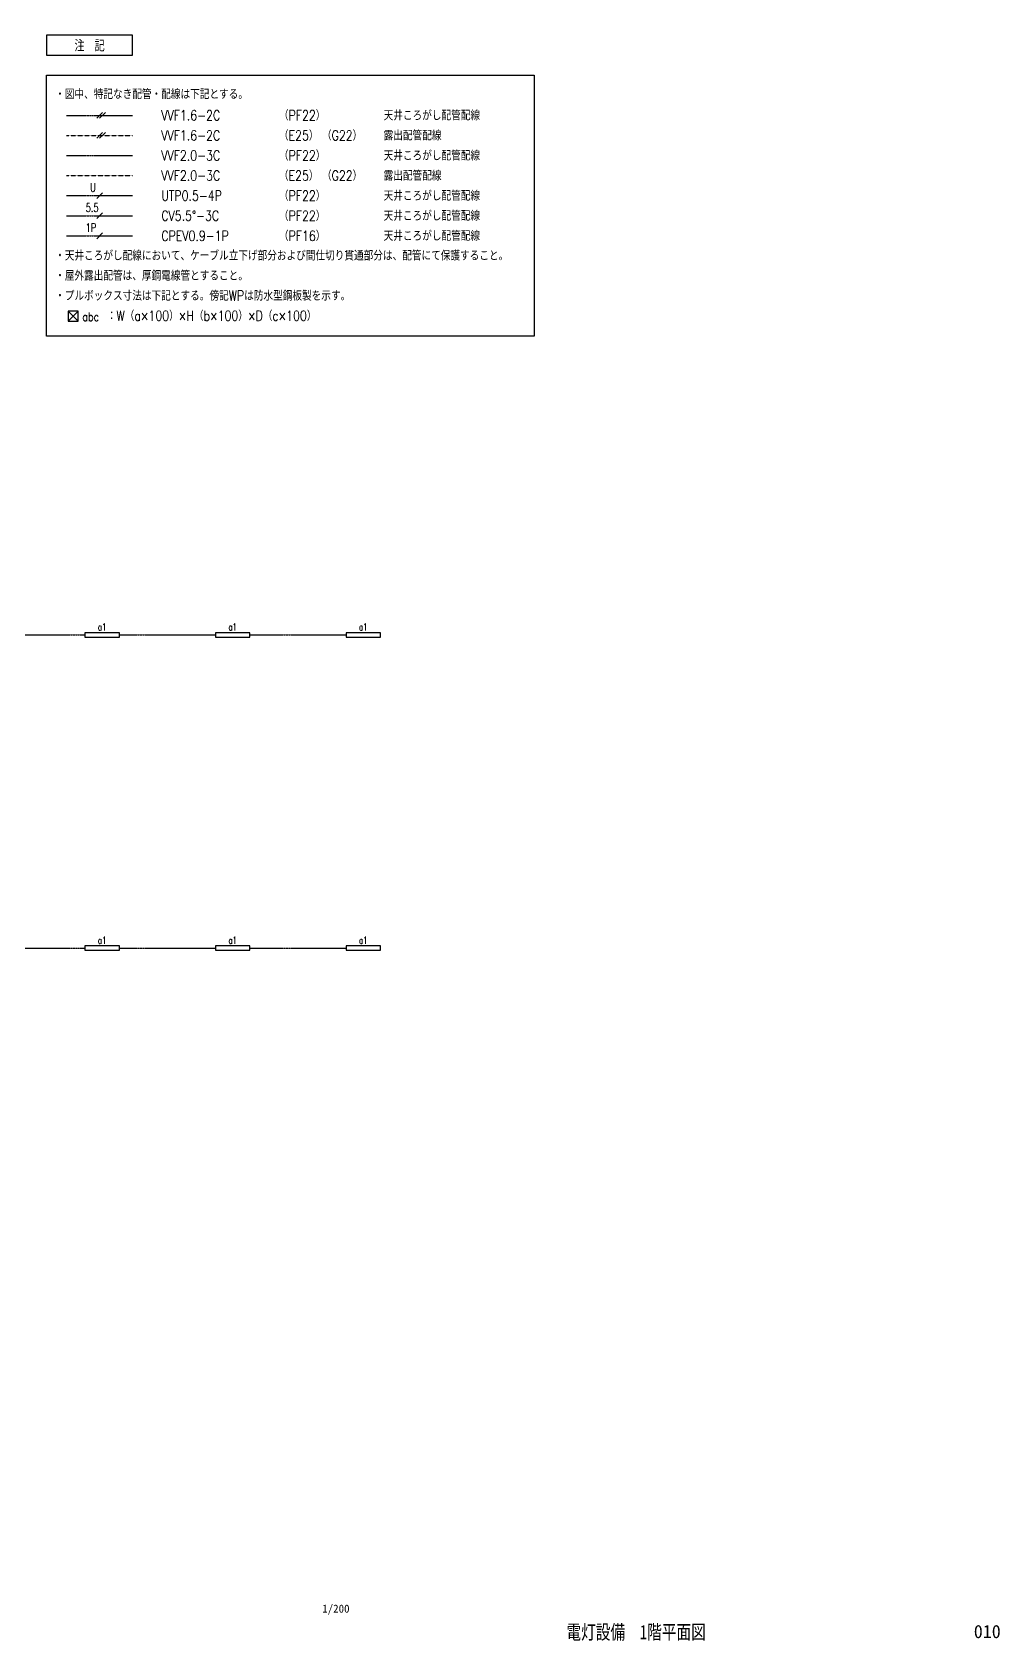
# Model space of a CAD drawing. Header units: millimetres. Extents: x 3999 to 176614, y 1464 to 57550.
# Drawn here: x 48787 to 82511, y 1464 to 57550 of the extents above; entities that cross this region are included whole.
import ezdxf
from ezdxf.enums import TextEntityAlignment as Align

# ---------------------------------------------------------------- set-up
doc = ezdxf.new("R2010")
doc.units = ezdxf.units.MM
doc.header["$LTSCALE"] = 0.2
doc.set_wipeout_variables(frame=1)
doc.linetypes.add('CENTER', pattern=[50.8, 31.75, -6.35, 6.35, -6.35])
doc.linetypes.add('DASHED', pattern=[19.05, 12.7, -6.35])
for name, color, linetype in [('1_シンボル', 2, 'Continuous'), ('1_乗数', 3, 'Continuous'), ('1_文字', 3, 'Continuous'), ('1_枠', 7, 'Continuous'), ('1_配線_3', 1, 'DASHED'), ('1_配線_4', 1, 'CENTER'), ('枠内記述', 3, 'Continuous')]:
    doc.layers.add(name, color=color, linetype=linetype)
doc.layers.add('kakure', color=170, linetype='Continuous', plot=False)
doc.styles.add('L', font='simplex.shx', dxfattribs={"width": 0.8, "bigfont": 'extfont2.shx'})
doc.styles.get("Standard").update_dxf_attribs({"font": 'simplex.shx', "width": 0.8, "bigfont": 'extfont2.shx'})
doc.styles.add('ゴシック', font='MS Gothic.ttf', dxfattribs={"height": 4})

# ---------------------------------------------------------------- blocks, each defined once
blk = doc.blocks.new('BO4-2')
at = {"color": 0, "linetype": 'ByBlock', "lineweight": -2}
for p, q in [((-150, 150), (150, -150)), ((150, 150), (-150, -150))]:
    blk.add_line(p, q, dxfattribs=at)
blk.add_lwpolyline([(-150, -150), (150, -150), (150, 150), (-150, 150)], close=True, dxfattribs=at)
blk = doc.blocks.new('L-40WX1B')
at = {"color": 0, "linetype": 'ByBlock'}
blk.add_lwpolyline([(-600, -75), (600, -75), (600, 75), (-600, 75)], close=True, dxfattribs=at)
blk = doc.blocks.new('a1')
at = {"layer": '1_シンボル', "linetype": 'Continuous', "lineweight": -3}
blk.add_blockref('L-40WX1B', (0, 0), dxfattribs=at)
at = {"layer": 'kakure', "width": 0.7}
blk.add_text('a1', height=250, dxfattribs=at).set_placement((0, 275), align=Align.MIDDLE)

msp = doc.modelspace()

# ---------------------------------------------------------------- linework, layer by layer
at = {"layer": '1_配線_4'}
for p, q in [((47274, 36535), (50624, 36535)), ((51824, 36535), (55174, 36535)), ((56374, 36535), (59724, 36535)), ((47274, 25615), (50624, 25615)), ((51824, 25615), (55174, 25615)), ((56374, 25615), (59724, 25615))]:
    msp.add_line(p, q, dxfattribs=at)

# ---------------------------------------------------------------- block references
at = {"layer": '1_シンボル'}
for p in [(51224, 36535), (55774, 36535), (60324, 36535), (51224, 25615), (55774, 25615), (60324, 25615)]:
    msp.add_blockref('a1', p, dxfattribs=at)

# ---------------------------------------------------------------- texts
at = {"layer": '枠内記述', "linetype": 'ByBlock', "lineweight": -2, "style": 'ゴシック'}
msp.add_text('1/200', height=280, dxfattribs=at).set_placement((58895, 2447))
at = {"layer": '枠内記述', "linetype": 'ByBlock', "lineweight": -2, "style": 'ゴシック', "width": 0.75}
msp.add_text('電灯設備\u30001階平面図', height=500, dxfattribs=at).set_placement((69835, 1769), align=Align.MIDDLE_CENTER)
at = {"layer": '枠内記述', "style": 'ゴシック'}
msp.add_text('010', height=460, dxfattribs=at).set_placement((81605, 1558))

# ---------------------------------------------------------------- wipeouts: each hides what was drawn before it
msp.add_wipeout([(48387, 41950), (30215, 41950), (30215, 57550), (66386, 57550), (66386, 46850), (48387, 46850)])

# ---------------------------------------------------------------- next in the draw order: linework, layer by layer
at = {"layer": '1_乗数', "linetype": 'Continuous', "lineweight": -3}
for p, q in [((51237, 54750), (51036, 54550)), ((51337, 54750), (51136, 54550)), ((51237, 54050), (51036, 53850)), ((51337, 54050), (51136, 53850)), ((51237, 51950), (51036, 51750)), ((51237, 51250), (51036, 51050)), ((51237, 50550), (51036, 50350))]:
    msp.add_line(p, q, dxfattribs=at)
at = {"layer": '1_枠', "color": 2, "lineweight": -3}
for points in [[(49287, 56750), (52286, 56750), (52286, 57450), (49287, 57450)], [(66286, 46950), (49287, 46950), (49287, 56050), (66286, 56050)]]:
    msp.add_lwpolyline(points, close=True, dxfattribs=at)
at = {"layer": '1_配線_3', "lineweight": -3}
for p, q in [((49987, 53950), (52286, 53950)), ((49987, 52550), (52286, 52550))]:
    msp.add_line(p, q, dxfattribs=at)
at = {"layer": '1_配線_4', "lineweight": -3}
for p, q in [((49987, 54650), (52286, 54650)), ((49987, 53250), (52286, 53250)), ((49987, 51850), (52286, 51850)), ((49987, 51150), (52286, 51150)), ((49987, 50450), (52286, 50450))]:
    msp.add_line(p, q, dxfattribs=at)

# ---------------------------------------------------------------- next in the draw order: block references
at = {"layer": '1_シンボル', "lineweight": -3, "xscale": 1.1666666666666, "yscale": 1.1666666666666, "zscale": 1.1666666666666}
msp.add_blockref('BO4-2', (50212, 47653), dxfattribs=at)

# ---------------------------------------------------------------- next in the draw order: texts
at = {"layer": '1_乗数', "linetype": 'Continuous', "lineweight": 0, "width": 0.7}
for s, p in [('U', (50803, 51983)), ('5.5', (50653, 51283)), ('1P', (50653, 50583))]:
    msp.add_text(s, height=300, dxfattribs=at).set_placement(p)
at = {"layer": '1_文字', "lineweight": -3, "style": 'L', "width": 0.8}
msp.add_text('注\u3000記', height=400, dxfattribs=at).set_placement((50787, 57100), align=Align.MIDDLE)
at = {"layer": '1_文字', "lineweight": -3, "width": 0.8}
for s, height, p in [('・図中、特記なき配管・配線は下記とする。', 350, (49587, 55215)), ('VVF1.6-2C', 350, (53287, 54475)), ('（PF22）', 350, (57386, 54475)), ('天井ころがし配管配線', 350, (61036, 54475)), ('VVF1.6-2C', 350, (53287, 53775)), ('（E25）', 350, (57386, 53775)), ('（G22）', 350, (58887, 53775)), ('露出配管配線', 350, (61036, 53775)), ('VVF2.0-3C', 350, (53287, 53075)), ('（PF22）', 350, (57386, 53075)), ('天井ころがし配管配線', 350, (61036, 53075)), ('VVF2.0-3C', 350, (53287, 52375)), ('（E25）', 350, (57386, 52375)), ('（G22）', 350, (58887, 52375)), ('露出配管配線', 350, (61036, 52375)), ('UTP0.5-4P', 350, (53287, 51675)), ('（PF22）', 350, (57386, 51675)), ('天井ころがし配管配線', 350, (61036, 51675)), ('CV5.5°-3C', 350, (53287, 50975)), ('（PF22）', 350, (57386, 50975)), ('天井ころがし配管配線', 350, (61036, 50975)), ('CPEV0.9-1P', 350, (53287, 50275)), ('（PF16）', 350, (57386, 50275)), ('天井ころがし配管配線', 350, (61036, 50275)), ('・天井ころがし配線において、ケーブル立下げ部分および間仕切り貫通部分は、配管にて保護すること。', 350, (49587, 49588)), ('・屋外露出配管は、厚鋼電線管とすること。', 350, (49587, 48888)), ('・プルボックス寸法は下記とする。傍記WPは防水型鋼板製を示す。', 350, (49587, 48188)), ('abc', 300, (50537, 47478)), ('：W（a×100）×H（b×100）×D（c×100）', 350, (51387, 47488))]:
    msp.add_text(s, height=height, dxfattribs=at).set_placement(p)

doc.saveas('drawing.dxf')
